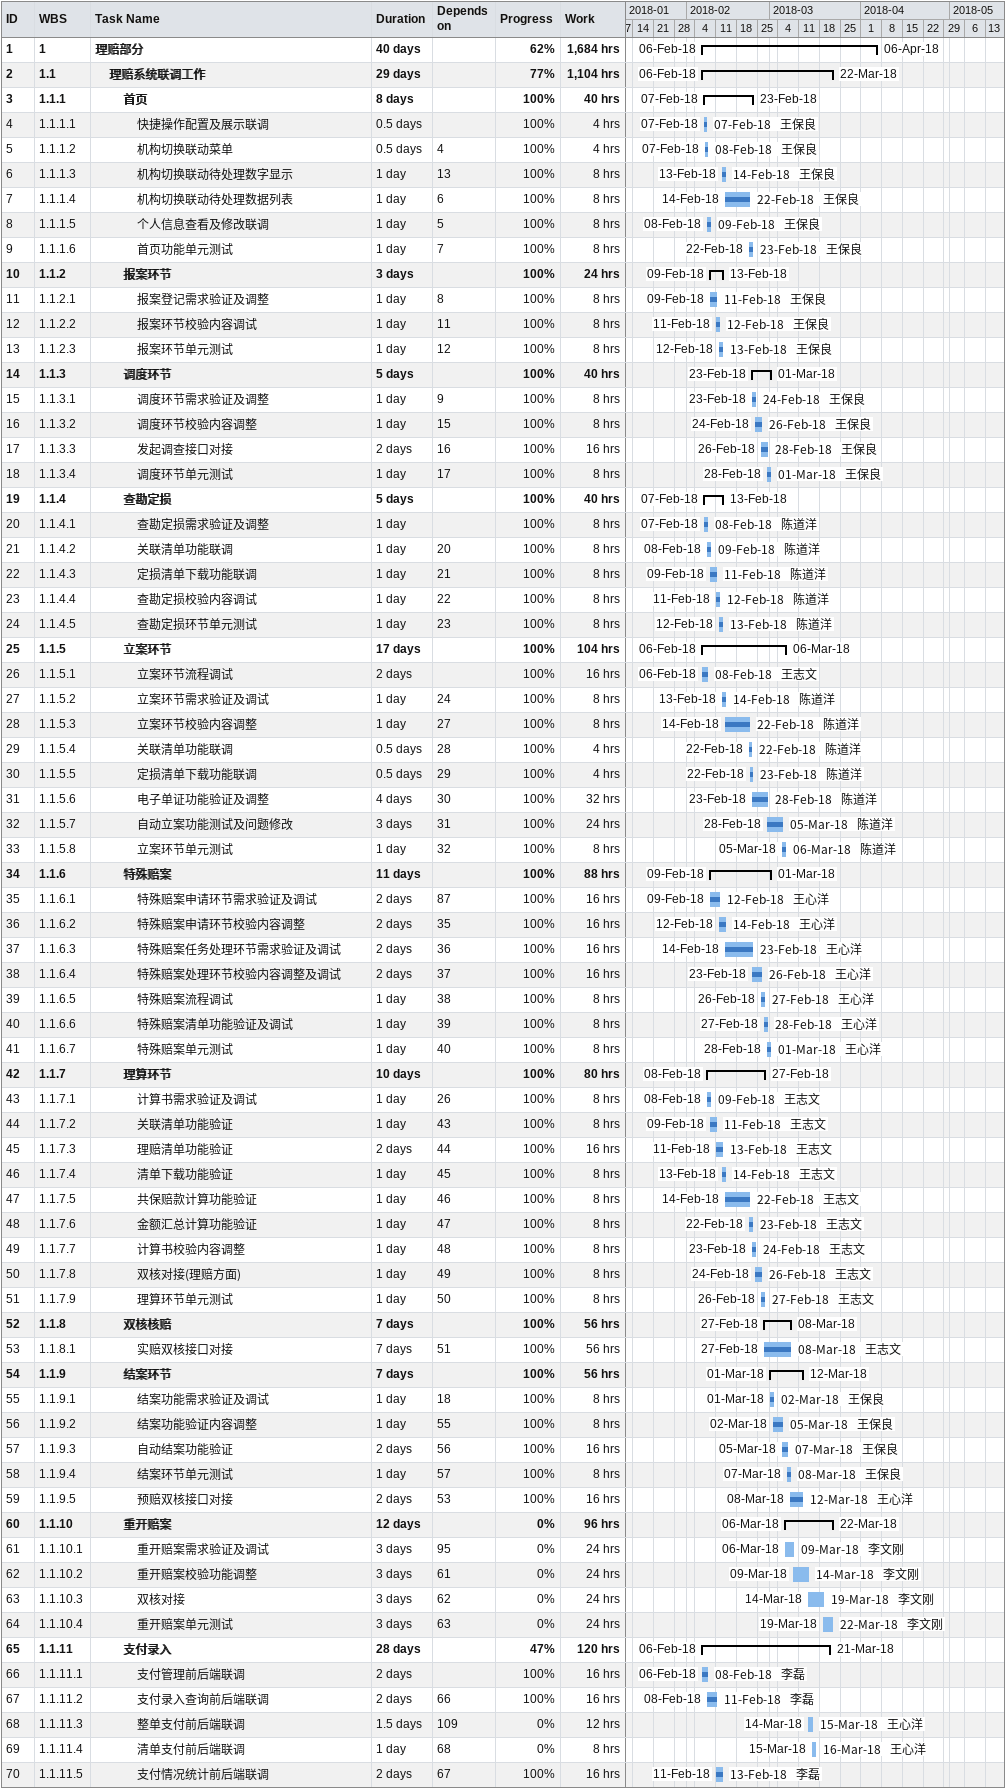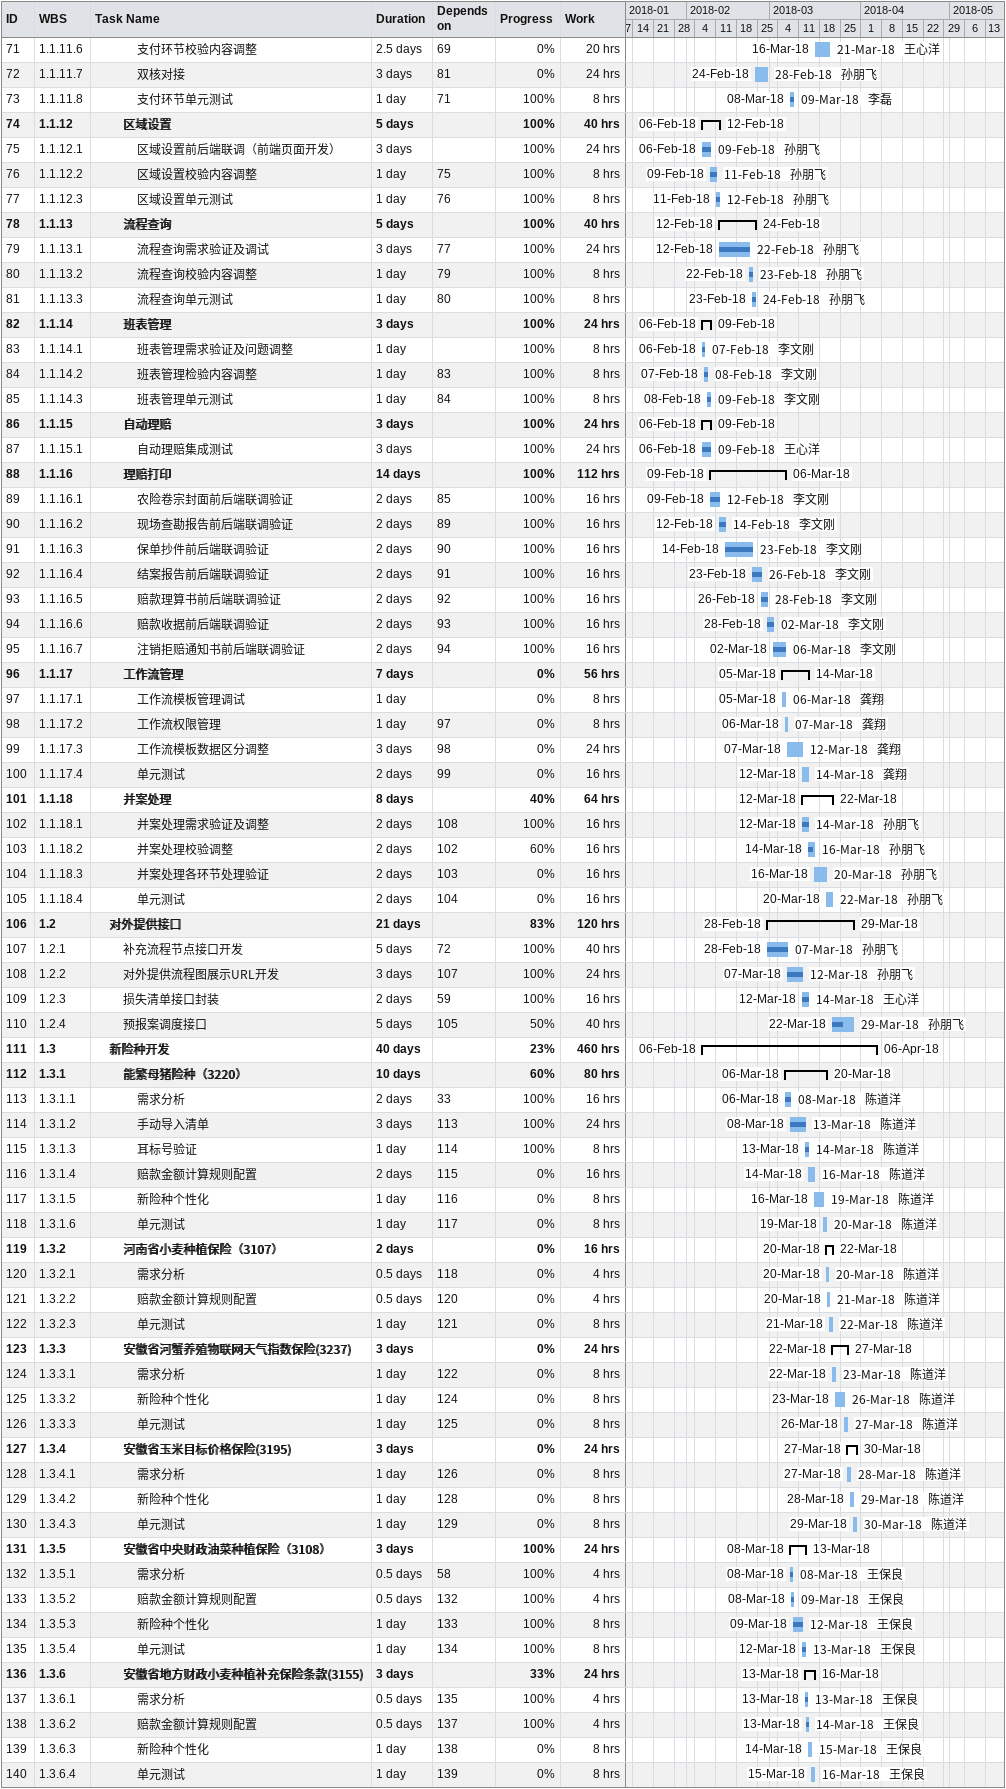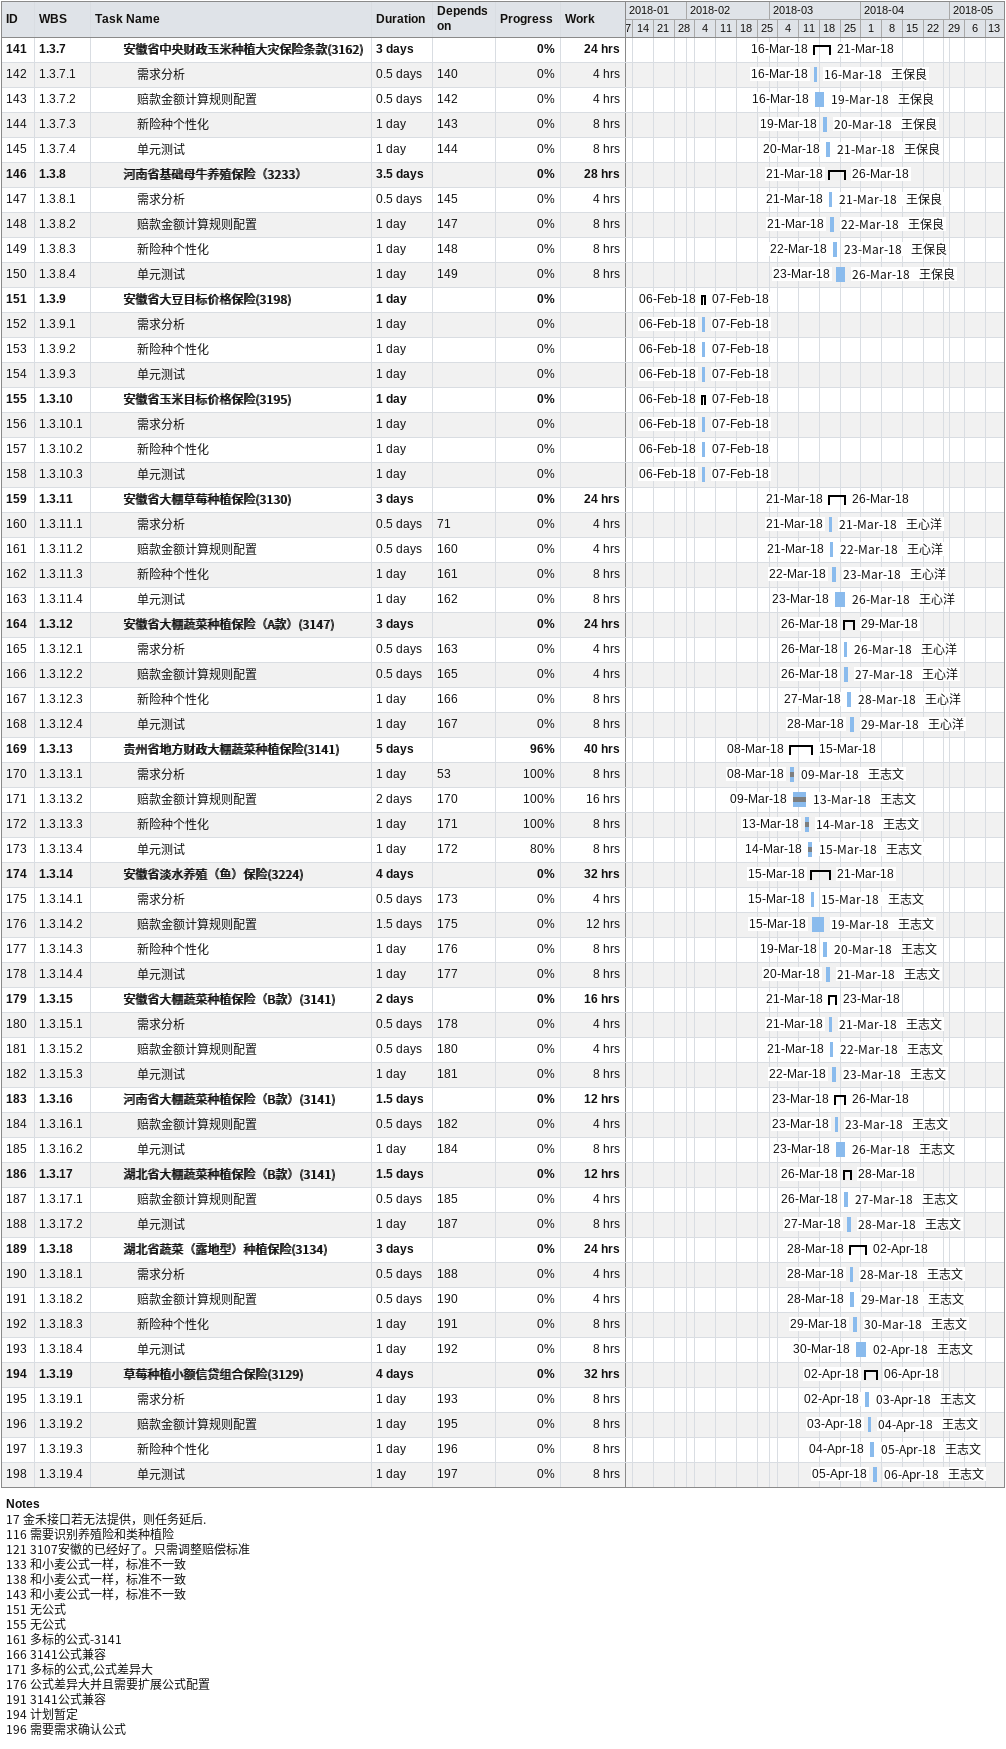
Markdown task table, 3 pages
| ID | WBS | Task | Duration | Start | Finish | Predecessors | Resources | % complete | Work (h) |
|---|---|---|---|---|---|---|---|---|---|
| 1 | 1 | **理赔部分** | 40d | 2018-02-06 | 2018-04-06 |  |  | 62 | 1684 |
| 2 | 1.1 | **理赔系统联调工作** | 29d | 2018-02-06 | 2018-03-22 |  |  | 77 | 1104 |
| 3 | 1.1.1 | **首页** | 8d | 2018-02-07 | 2018-02-23 |  |  | 100 | 40 |
| 4 | 1.1.1.1 | 快捷操作配置及展示联调 | 0.5d | 2018-02-07 | 2018-02-07 |  | 王保良 | 100 | 4 |
| 5 | 1.1.1.2 | 机构切换联动菜单 | 0.5d | 2018-02-07 | 2018-02-08 | 4 | 王保良 | 100 | 4 |
| 6 | 1.1.1.3 | 机构切换联动待处理数字显示 | 1d | 2018-02-13 | 2018-02-14 | 13 | 王保良 | 100 | 8 |
| 7 | 1.1.1.4 | 机构切换联动待处理数据列表 | 1d | 2018-02-14 | 2018-02-22 | 6 | 王保良 | 100 | 8 |
| 8 | 1.1.1.5 | 个人信息查看及修改联调 | 1d | 2018-02-08 | 2018-02-09 | 5 | 王保良 | 100 | 8 |
| 9 | 1.1.1.6 | 首页功能单元测试 | 1d | 2018-02-22 | 2018-02-23 | 7 | 王保良 | 100 | 8 |
| 10 | 1.1.2 | **报案环节** | 3d | 2018-02-09 | 2018-02-13 |  |  | 100 | 24 |
| 11 | 1.1.2.1 | 报案登记需求验证及调整 | 1d | 2018-02-09 | 2018-02-11 | 8 | 王保良 | 100 | 8 |
| 12 | 1.1.2.2 | 报案环节校验内容调试 | 1d | 2018-02-11 | 2018-02-12 | 11 | 王保良 | 100 | 8 |
| 13 | 1.1.2.3 | 报案环节单元测试 | 1d | 2018-02-12 | 2018-02-13 | 12 | 王保良 | 100 | 8 |
| 14 | 1.1.3 | **调度环节** | 5d | 2018-02-23 | 2018-03-01 |  |  | 100 | 40 |
| 15 | 1.1.3.1 | 调度环节需求验证及调整 | 1d | 2018-02-23 | 2018-02-24 | 9 | 王保良 | 100 | 8 |
| 16 | 1.1.3.2 | 调度环节校验内容调整 | 1d | 2018-02-24 | 2018-02-26 | 15 | 王保良 | 100 | 8 |
| 17 | 1.1.3.3 | 发起调查接口对接 | 2d | 2018-02-26 | 2018-02-28 | 16 | 王保良 | 100 | 16 |
| 18 | 1.1.3.4 | 调度环节单元测试 | 1d | 2018-02-28 | 2018-03-01 | 17 | 王保良 | 100 | 8 |
| 19 | 1.1.4 | **查勘定损** | 5d | 2018-02-07 | 2018-02-13 |  |  | 100 | 40 |
| 20 | 1.1.4.1 | 查勘定损需求验证及调整 | 1d | 2018-02-07 | 2018-02-08 |  | 陈道洋 | 100 | 8 |
| 21 | 1.1.4.2 | 关联清单功能联调 | 1d | 2018-02-08 | 2018-02-09 | 20 | 陈道洋 | 100 | 8 |
| 22 | 1.1.4.3 | 定损清单下载功能联调 | 1d | 2018-02-09 | 2018-02-11 | 21 | 陈道洋 | 100 | 8 |
| 23 | 1.1.4.4 | 查勘定损校验内容调试 | 1d | 2018-02-11 | 2018-02-12 | 22 | 陈道洋 | 100 | 8 |
| 24 | 1.1.4.5 | 查勘定损环节单元测试 | 1d | 2018-02-12 | 2018-02-13 | 23 | 陈道洋 | 100 | 8 |
| 25 | 1.1.5 | **立案环节** | 17d | 2018-02-06 | 2018-03-06 |  |  | 100 | 104 |
| 26 | 1.1.5.1 | 立案环节流程调试 | 2d | 2018-02-06 | 2018-02-08 |  | 王志文 | 100 | 16 |
| 27 | 1.1.5.2 | 立案环节需求验证及调试 | 1d | 2018-02-13 | 2018-02-14 | 24 | 陈道洋 | 100 | 8 |
| 28 | 1.1.5.3 | 立案环节校验内容调整 | 1d | 2018-02-14 | 2018-02-22 | 27 | 陈道洋 | 100 | 8 |
| 29 | 1.1.5.4 | 关联清单功能联调 | 0.5d | 2018-02-22 | 2018-02-22 | 28 | 陈道洋 | 100 | 4 |
| 30 | 1.1.5.5 | 定损清单下载功能联调 | 0.5d | 2018-02-22 | 2018-02-23 | 29 | 陈道洋 | 100 | 4 |
| 31 | 1.1.5.6 | 电子单证功能验证及调整 | 4d | 2018-02-23 | 2018-02-28 | 30 | 陈道洋 | 100 | 32 |
| 32 | 1.1.5.7 | 自动立案功能测试及问题修改 | 3d | 2018-02-28 | 2018-03-05 | 31 | 陈道洋 | 100 | 24 |
| 33 | 1.1.5.8 | 立案环节单元测试 | 1d | 2018-03-05 | 2018-03-06 | 32 | 陈道洋 | 100 | 8 |
| 34 | 1.1.6 | **特殊赔案** | 11d | 2018-02-09 | 2018-03-01 |  |  | 100 | 88 |
| 35 | 1.1.6.1 | 特殊赔案申请环节需求验证及调试 | 2d | 2018-02-09 | 2018-02-12 | 87 | 王心洋 | 100 | 16 |
| 36 | 1.1.6.2 | 特殊赔案申请环节校验内容调整 | 2d | 2018-02-12 | 2018-02-14 | 35 | 王心洋 | 100 | 16 |
| 37 | 1.1.6.3 | 特殊赔案任务处理环节需求验证及调试 | 2d | 2018-02-14 | 2018-02-23 | 36 | 王心洋 | 100 | 16 |
| 38 | 1.1.6.4 | 特殊赔案处理环节校验内容调整及调试 | 2d | 2018-02-23 | 2018-02-26 | 37 | 王心洋 | 100 | 16 |
| 39 | 1.1.6.5 | 特殊赔案流程调试 | 1d | 2018-02-26 | 2018-02-27 | 38 | 王心洋 | 100 | 8 |
| 40 | 1.1.6.6 | 特殊赔案清单功能验证及调试 | 1d | 2018-02-27 | 2018-02-28 | 39 | 王心洋 | 100 | 8 |
| 41 | 1.1.6.7 | 特殊赔案单元测试 | 1d | 2018-02-28 | 2018-03-01 | 40 | 王心洋 | 100 | 8 |
| 42 | 1.1.7 | **理算环节** | 10d | 2018-02-08 | 2018-02-27 |  |  | 100 | 80 |
| 43 | 1.1.7.1 | 计算书需求验证及调试 | 1d | 2018-02-08 | 2018-02-09 | 26 | 王志文 | 100 | 8 |
| 44 | 1.1.7.2 | 关联清单功能验证 | 1d | 2018-02-09 | 2018-02-11 | 43 | 王志文 | 100 | 8 |
| 45 | 1.1.7.3 | 理赔清单功能验证 | 2d | 2018-02-11 | 2018-02-13 | 44 | 王志文 | 100 | 16 |
| 46 | 1.1.7.4 | 清单下载功能验证 | 1d | 2018-02-13 | 2018-02-14 | 45 | 王志文 | 100 | 8 |
| 47 | 1.1.7.5 | 共保赔款计算功能验证 | 1d | 2018-02-14 | 2018-02-22 | 46 | 王志文 | 100 | 8 |
| 48 | 1.1.7.6 | 金额汇总计算功能验证 | 1d | 2018-02-22 | 2018-02-23 | 47 | 王志文 | 100 | 8 |
| 49 | 1.1.7.7 | 计算书校验内容调整 | 1d | 2018-02-23 | 2018-02-24 | 48 | 王志文 | 100 | 8 |
| 50 | 1.1.7.8 | 双核对接(理赔方面) | 1d | 2018-02-24 | 2018-02-26 | 49 | 王志文 | 100 | 8 |
| 51 | 1.1.7.9 | 理算环节单元测试 | 1d | 2018-02-26 | 2018-02-27 | 50 | 王志文 | 100 | 8 |
| 52 | 1.1.8 | **双核核赔** | 7d | 2018-02-27 | 2018-03-08 |  |  | 100 | 56 |
| 53 | 1.1.8.1 | 实赔双核接口对接 | 7d | 2018-02-27 | 2018-03-08 | 51 | 王志文 | 100 | 56 |
| 54 | 1.1.9 | **结案环节** | 7d | 2018-03-01 | 2018-03-12 |  |  | 100 | 56 |
| 55 | 1.1.9.1 | 结案功能需求验证及调试 | 1d | 2018-03-01 | 2018-03-02 | 18 | 王保良 | 100 | 8 |
| 56 | 1.1.9.2 | 结案功能验证内容调整 | 1d | 2018-03-02 | 2018-03-05 | 55 | 王保良 | 100 | 8 |
| 57 | 1.1.9.3 | 自动结案功能验证 | 2d | 2018-03-05 | 2018-03-07 | 56 | 王保良 | 100 | 16 |
| 58 | 1.1.9.4 | 结案环节单元测试 | 1d | 2018-03-07 | 2018-03-08 | 57 | 王保良 | 100 | 8 |
| 59 | 1.1.9.5 | 预赔双核接口对接 | 2d | 2018-03-08 | 2018-03-12 | 53 | 王心洋 | 100 | 16 |
| 60 | 1.1.10 | **重开赔案** | 12d | 2018-03-06 | 2018-03-22 |  |  | 0 | 96 |
| 61 | 1.1.10.1 | 重开赔案需求验证及调试 | 3d | 2018-03-06 | 2018-03-09 | 95 | 李文刚 | 0 | 24 |
| 62 | 1.1.10.2 | 重开赔案校验功能调整 | 3d | 2018-03-09 | 2018-03-14 | 61 | 李文刚 | 0 | 24 |
| 63 | 1.1.10.3 | 双核对接 | 3d | 2018-03-14 | 2018-03-19 | 62 | 李文刚 | 0 | 24 |
| 64 | 1.1.10.4 | 重开赔案单元测试 | 3d | 2018-03-19 | 2018-03-22 | 63 | 李文刚 | 0 | 24 |
| 65 | 1.1.11 | **支付录入** | 28d | 2018-02-06 | 2018-03-21 |  |  | 47 | 120 |
| 66 | 1.1.11.1 | 支付管理前后端联调 | 2d | 2018-02-06 | 2018-02-08 |  | 李磊 | 100 | 16 |
| 67 | 1.1.11.2 | 支付录入查询前后端联调 | 2d | 2018-02-08 | 2018-02-11 | 66 | 李磊 | 100 | 16 |
| 68 | 1.1.11.3 | 整单支付前后端联调 | 1.5d | 2018-03-14 | 2018-03-15 | 109 | 王心洋 | 0 | 12 |
| 69 | 1.1.11.4 | 清单支付前后端联调 | 1d | 2018-03-15 | 2018-03-16 | 68 | 王心洋 | 0 | 8 |
| 70 | 1.1.11.5 | 支付情况统计前后端联调 | 2d | 2018-02-11 | 2018-02-13 | 67 | 李磊 | 100 | 16 |
| 71 | 1.1.11.6 | 支付环节校验内容调整 | 2.5d | 2018-03-16 | 2018-03-21 | 69 | 王心洋 | 0 | 20 |
| 72 | 1.1.11.7 | 双核对接 | 3d | 2018-02-24 | 2018-02-28 | 81 | 孙朋飞 | 0 | 24 |
| 73 | 1.1.11.8 | 支付环节单元测试 | 1d | 2018-03-08 | 2018-03-09 | 71 | 李磊 | 100 | 8 |
| 74 | 1.1.12 | **区域设置** | 5d | 2018-02-06 | 2018-02-12 |  |  | 100 | 40 |
| 75 | 1.1.12.1 | 区域设置前后端联调（前端页面开发） | 3d | 2018-02-06 | 2018-02-09 |  | 孙朋飞 | 100 | 24 |
| 76 | 1.1.12.2 | 区域设置校验内容调整 | 1d | 2018-02-09 | 2018-02-11 | 75 | 孙朋飞 | 100 | 8 |
| 77 | 1.1.12.3 | 区域设置单元测试 | 1d | 2018-02-11 | 2018-02-12 | 76 | 孙朋飞 | 100 | 8 |
| 78 | 1.1.13 | **流程查询** | 5d | 2018-02-12 | 2018-02-24 |  |  | 100 | 40 |
| 79 | 1.1.13.1 | 流程查询需求验证及调试 | 3d | 2018-02-12 | 2018-02-22 | 77 | 孙朋飞 | 100 | 24 |
| 80 | 1.1.13.2 | 流程查询校验内容调整 | 1d | 2018-02-22 | 2018-02-23 | 79 | 孙朋飞 | 100 | 8 |
| 81 | 1.1.13.3 | 流程查询单元测试 | 1d | 2018-02-23 | 2018-02-24 | 80 | 孙朋飞 | 100 | 8 |
| 82 | 1.1.14 | **班表管理** | 3d | 2018-02-06 | 2018-02-09 |  |  | 100 | 24 |
| 83 | 1.1.14.1 | 班表管理需求验证及问题调整 | 1d | 2018-02-06 | 2018-02-07 |  | 李文刚 | 100 | 8 |
| 84 | 1.1.14.2 | 班表管理检验内容调整 | 1d | 2018-02-07 | 2018-02-08 | 83 | 李文刚 | 100 | 8 |
| 85 | 1.1.14.3 | 班表管理单元测试 | 1d | 2018-02-08 | 2018-02-09 | 84 | 李文刚 | 100 | 8 |
| 86 | 1.1.15 | **自动理赔** | 3d | 2018-02-06 | 2018-02-09 |  |  | 100 | 24 |
| 87 | 1.1.15.1 | 自动理赔集成测试 | 3d | 2018-02-06 | 2018-02-09 |  | 王心洋 | 100 | 24 |
| 88 | 1.1.16 | **理赔打印** | 14d | 2018-02-09 | 2018-03-06 |  |  | 100 | 112 |
| 89 | 1.1.16.1 | 农险卷宗封面前后端联调验证 | 2d | 2018-02-09 | 2018-02-12 | 85 | 李文刚 | 100 | 16 |
| 90 | 1.1.16.2 | 现场查勘报告前后端联调验证 | 2d | 2018-02-12 | 2018-02-14 | 89 | 李文刚 | 100 | 16 |
| 91 | 1.1.16.3 | 保单抄件前后端联调验证 | 2d | 2018-02-14 | 2018-02-23 | 90 | 李文刚 | 100 | 16 |
| 92 | 1.1.16.4 | 结案报告前后端联调验证 | 2d | 2018-02-23 | 2018-02-26 | 91 | 李文刚 | 100 | 16 |
| 93 | 1.1.16.5 | 赔款理算书前后端联调验证 | 2d | 2018-02-26 | 2018-02-28 | 92 | 李文刚 | 100 | 16 |
| 94 | 1.1.16.6 | 赔款收据前后端联调验证 | 2d | 2018-02-28 | 2018-03-02 | 93 | 李文刚 | 100 | 16 |
| 95 | 1.1.16.7 | 注销拒赔通知书前后端联调验证 | 2d | 2018-03-02 | 2018-03-06 | 94 | 李文刚 | 100 | 16 |
| 96 | 1.1.17 | **工作流管理** | 7d | 2018-03-05 | 2018-03-14 |  |  | 0 | 56 |
| 97 | 1.1.17.1 | 工作流模板管理调试 | 1d | 2018-03-05 | 2018-03-06 |  | 龚翔 | 0 | 8 |
| 98 | 1.1.17.2 | 工作流权限管理 | 1d | 2018-03-06 | 2018-03-07 | 97 | 龚翔 | 0 | 8 |
| 99 | 1.1.17.3 | 工作流模板数据区分调整 | 3d | 2018-03-07 | 2018-03-12 | 98 | 龚翔 | 0 | 24 |
| 100 | 1.1.17.4 | 单元测试 | 2d | 2018-03-12 | 2018-03-14 | 99 | 龚翔 | 0 | 16 |
| 101 | 1.1.18 | **并案处理** | 8d | 2018-03-12 | 2018-03-22 |  |  | 40 | 64 |
| 102 | 1.1.18.1 | 并案处理需求验证及调整 | 2d | 2018-03-12 | 2018-03-14 | 108 | 孙朋飞 | 100 | 16 |
| 103 | 1.1.18.2 | 并案处理校验调整 | 2d | 2018-03-14 | 2018-03-16 | 102 | 孙朋飞 | 60 | 16 |
| 104 | 1.1.18.3 | 并案处理各环节处理验证 | 2d | 2018-03-16 | 2018-03-20 | 103 | 孙朋飞 | 0 | 16 |
| 105 | 1.1.18.4 | 单元测试 | 2d | 2018-03-20 | 2018-03-22 | 104 | 孙朋飞 | 0 | 16 |
| 106 | 1.2 | **对外提供接口** | 21d | 2018-02-28 | 2018-03-29 |  |  | 83 | 120 |
| 107 | 1.2.1 | 补充流程节点接口开发 | 5d | 2018-02-28 | 2018-03-07 | 72 | 孙朋飞 | 100 | 40 |
| 108 | 1.2.2 | 对外提供流程图展示URL开发 | 3d | 2018-03-07 | 2018-03-12 | 107 | 孙朋飞 | 100 | 24 |
| 109 | 1.2.3 | 损失清单接口封装 | 2d | 2018-03-12 | 2018-03-14 | 59 | 王心洋 | 100 | 16 |
| 110 | 1.2.4 | 预报案调度接口 | 5d | 2018-03-22 | 2018-03-29 | 105 | 孙朋飞 | 50 | 40 |
| 111 | 1.3 | **新险种开发** | 40d | 2018-02-06 | 2018-04-06 |  |  | 23 | 460 |
| 112 | 1.3.1 | **能繁母猪险种（3220）** | 10d | 2018-03-06 | 2018-03-20 |  |  | 60 | 80 |
| 113 | 1.3.1.1 | 需求分析 | 2d | 2018-03-06 | 2018-03-08 | 33 | 陈道洋 | 100 | 16 |
| 114 | 1.3.1.2 | 手动导入清单 | 3d | 2018-03-08 | 2018-03-13 | 113 | 陈道洋 | 100 | 24 |
| 115 | 1.3.1.3 | 耳标号验证 | 1d | 2018-03-13 | 2018-03-14 | 114 | 陈道洋 | 100 | 8 |
| 116 | 1.3.1.4 | 赔款金额计算规则配置 | 2d | 2018-03-14 | 2018-03-16 | 115 | 陈道洋 | 0 | 16 |
| 117 | 1.3.1.5 | 新险种个性化 | 1d | 2018-03-16 | 2018-03-19 | 116 | 陈道洋 | 0 | 8 |
| 118 | 1.3.1.6 | 单元测试 | 1d | 2018-03-19 | 2018-03-20 | 117 | 陈道洋 | 0 | 8 |
| 119 | 1.3.2 | **河南省小麦种植保险（3107）** | 2d | 2018-03-20 | 2018-03-22 |  |  | 0 | 16 |
| 120 | 1.3.2.1 | 需求分析 | 0.5d | 2018-03-20 | 2018-03-20 | 118 | 陈道洋 | 0 | 4 |
| 121 | 1.3.2.2 | 赔款金额计算规则配置 | 0.5d | 2018-03-20 | 2018-03-21 | 120 | 陈道洋 | 0 | 4 |
| 122 | 1.3.2.3 | 单元测试 | 1d | 2018-03-21 | 2018-03-22 | 121 | 陈道洋 | 0 | 8 |
| 123 | 1.3.3 | **安徽省河蟹养殖物联网天气指数保险(3237)** | 3d | 2018-03-22 | 2018-03-27 |  |  | 0 | 24 |
| 124 | 1.3.3.1 | 需求分析 | 1d | 2018-03-22 | 2018-03-23 | 122 | 陈道洋 | 0 | 8 |
| 125 | 1.3.3.2 | 新险种个性化 | 1d | 2018-03-23 | 2018-03-26 | 124 | 陈道洋 | 0 | 8 |
| 126 | 1.3.3.3 | 单元测试 | 1d | 2018-03-26 | 2018-03-27 | 125 | 陈道洋 | 0 | 8 |
| 127 | 1.3.4 | **安徽省玉米目标价格保险(3195)** | 3d | 2018-03-27 | 2018-03-30 |  |  | 0 | 24 |
| 128 | 1.3.4.1 | 需求分析 | 1d | 2018-03-27 | 2018-03-28 | 126 | 陈道洋 | 0 | 8 |
| 129 | 1.3.4.2 | 新险种个性化 | 1d | 2018-03-28 | 2018-03-29 | 128 | 陈道洋 | 0 | 8 |
| 130 | 1.3.4.3 | 单元测试 | 1d | 2018-03-29 | 2018-03-30 | 129 | 陈道洋 | 0 | 8 |
| 131 | 1.3.5 | **安徽省中央财政油菜种植保险（3108）** | 3d | 2018-03-08 | 2018-03-13 |  |  | 100 | 24 |
| 132 | 1.3.5.1 | 需求分析 | 0.5d | 2018-03-08 | 2018-03-08 | 58 | 王保良 | 100 | 4 |
| 133 | 1.3.5.2 | 赔款金额计算规则配置 | 0.5d | 2018-03-08 | 2018-03-09 | 132 | 王保良 | 100 | 4 |
| 134 | 1.3.5.3 | 新险种个性化 | 1d | 2018-03-09 | 2018-03-12 | 133 | 王保良 | 100 | 8 |
| 135 | 1.3.5.4 | 单元测试 | 1d | 2018-03-12 | 2018-03-13 | 134 | 王保良 | 100 | 8 |
| 136 | 1.3.6 | **安徽省地方财政小麦种植补充保险条款(3155)** | 3d | 2018-03-13 | 2018-03-16 |  |  | 33 | 24 |
| 137 | 1.3.6.1 | 需求分析 | 0.5d | 2018-03-13 | 2018-03-13 | 135 | 王保良 | 100 | 4 |
| 138 | 1.3.6.2 | 赔款金额计算规则配置 | 0.5d | 2018-03-13 | 2018-03-14 | 137 | 王保良 | 100 | 4 |
| 139 | 1.3.6.3 | 新险种个性化 | 1d | 2018-03-14 | 2018-03-15 | 138 | 王保良 | 0 | 8 |
| 140 | 1.3.6.4 | 单元测试 | 1d | 2018-03-15 | 2018-03-16 | 139 | 王保良 | 0 | 8 |
| 141 | 1.3.7 | **安徽省中央财政玉米种植大灾保险条款(3162)** | 3d | 2018-03-16 | 2018-03-21 |  |  | 0 | 24 |
| 142 | 1.3.7.1 | 需求分析 | 0.5d | 2018-03-16 | 2018-03-16 | 140 | 王保良 | 0 | 4 |
| 143 | 1.3.7.2 | 赔款金额计算规则配置 | 0.5d | 2018-03-16 | 2018-03-19 | 142 | 王保良 | 0 | 4 |
| 144 | 1.3.7.3 | 新险种个性化 | 1d | 2018-03-19 | 2018-03-20 | 143 | 王保良 | 0 | 8 |
| 145 | 1.3.7.4 | 单元测试 | 1d | 2018-03-20 | 2018-03-21 | 144 | 王保良 | 0 | 8 |
| 146 | 1.3.8 | **河南省基础母牛养殖保险（3233）** | 3.5d | 2018-03-21 | 2018-03-26 |  |  | 0 | 28 |
| 147 | 1.3.8.1 | 需求分析 | 0.5d | 2018-03-21 | 2018-03-21 | 145 | 王保良 | 0 | 4 |
| 148 | 1.3.8.2 | 赔款金额计算规则配置 | 1d | 2018-03-21 | 2018-03-22 | 147 | 王保良 | 0 | 8 |
| 149 | 1.3.8.3 | 新险种个性化 | 1d | 2018-03-22 | 2018-03-23 | 148 | 王保良 | 0 | 8 |
| 150 | 1.3.8.4 | 单元测试 | 1d | 2018-03-23 | 2018-03-26 | 149 | 王保良 | 0 | 8 |
| 151 | 1.3.9 | **安徽省大豆目标价格保险(3198)** | 1d | 2018-02-06 | 2018-02-07 |  |  | 0 |  |
| 152 | 1.3.9.1 | 需求分析 | 1d | 2018-02-06 | 2018-02-07 |  |  | 0 |  |
| 153 | 1.3.9.2 | 新险种个性化 | 1d | 2018-02-06 | 2018-02-07 |  |  | 0 |  |
| 154 | 1.3.9.3 | 单元测试 | 1d | 2018-02-06 | 2018-02-07 |  |  | 0 |  |
| 155 | 1.3.10 | **安徽省玉米目标价格保险(3195)** | 1d | 2018-02-06 | 2018-02-07 |  |  | 0 |  |
| 156 | 1.3.10.1 | 需求分析 | 1d | 2018-02-06 | 2018-02-07 |  |  | 0 |  |
| 157 | 1.3.10.2 | 新险种个性化 | 1d | 2018-02-06 | 2018-02-07 |  |  | 0 |  |
| 158 | 1.3.10.3 | 单元测试 | 1d | 2018-02-06 | 2018-02-07 |  |  | 0 |  |
| 159 | 1.3.11 | **安徽省大棚草莓种植保险(3130)** | 3d | 2018-03-21 | 2018-03-26 |  |  | 0 | 24 |
| 160 | 1.3.11.1 | 需求分析 | 0.5d | 2018-03-21 | 2018-03-21 | 71 | 王心洋 | 0 | 4 |
| 161 | 1.3.11.2 | 赔款金额计算规则配置 | 0.5d | 2018-03-21 | 2018-03-22 | 160 | 王心洋 | 0 | 4 |
| 162 | 1.3.11.3 | 新险种个性化 | 1d | 2018-03-22 | 2018-03-23 | 161 | 王心洋 | 0 | 8 |
| 163 | 1.3.11.4 | 单元测试 | 1d | 2018-03-23 | 2018-03-26 | 162 | 王心洋 | 0 | 8 |
| 164 | 1.3.12 | **安徽省大棚蔬菜种植保险（A款）(3147)** | 3d | 2018-03-26 | 2018-03-29 |  |  | 0 | 24 |
| 165 | 1.3.12.1 | 需求分析 | 0.5d | 2018-03-26 | 2018-03-26 | 163 | 王心洋 | 0 | 4 |
| 166 | 1.3.12.2 | 赔款金额计算规则配置 | 0.5d | 2018-03-26 | 2018-03-27 | 165 | 王心洋 | 0 | 4 |
| 167 | 1.3.12.3 | 新险种个性化 | 1d | 2018-03-27 | 2018-03-28 | 166 | 王心洋 | 0 | 8 |
| 168 | 1.3.12.4 | 单元测试 | 1d | 2018-03-28 | 2018-03-29 | 167 | 王心洋 | 0 | 8 |
| 169 | 1.3.13 | **贵州省地方财政大棚蔬菜种植保险(3141)** | 5d | 2018-03-08 | 2018-03-15 |  |  | 96 | 40 |
| 170 | 1.3.13.1 | 需求分析 | 1d | 2018-03-08 | 2018-03-09 | 53 | 王志文 | 100 | 8 |
| 171 | 1.3.13.2 | 赔款金额计算规则配置 | 2d | 2018-03-09 | 2018-03-13 | 170 | 王志文 | 100 | 16 |
| 172 | 1.3.13.3 | 新险种个性化 | 1d | 2018-03-13 | 2018-03-14 | 171 | 王志文 | 100 | 8 |
| 173 | 1.3.13.4 | 单元测试 | 1d | 2018-03-14 | 2018-03-15 | 172 | 王志文 | 80 | 8 |
| 174 | 1.3.14 | **安徽省淡水养殖（鱼）保险(3224)** | 4d | 2018-03-15 | 2018-03-21 |  |  | 0 | 32 |
| 175 | 1.3.14.1 | 需求分析 | 0.5d | 2018-03-15 | 2018-03-15 | 173 | 王志文 | 0 | 4 |
| 176 | 1.3.14.2 | 赔款金额计算规则配置 | 1.5d | 2018-03-15 | 2018-03-19 | 175 | 王志文 | 0 | 12 |
| 177 | 1.3.14.3 | 新险种个性化 | 1d | 2018-03-19 | 2018-03-20 | 176 | 王志文 | 0 | 8 |
| 178 | 1.3.14.4 | 单元测试 | 1d | 2018-03-20 | 2018-03-21 | 177 | 王志文 | 0 | 8 |
| 179 | 1.3.15 | **安徽省大棚蔬菜种植保险（B款）(3141)** | 2d | 2018-03-21 | 2018-03-23 |  |  | 0 | 16 |
| 180 | 1.3.15.1 | 需求分析 | 0.5d | 2018-03-21 | 2018-03-21 | 178 | 王志文 | 0 | 4 |
| 181 | 1.3.15.2 | 赔款金额计算规则配置 | 0.5d | 2018-03-21 | 2018-03-22 | 180 | 王志文 | 0 | 4 |
| 182 | 1.3.15.3 | 单元测试 | 1d | 2018-03-22 | 2018-03-23 | 181 | 王志文 | 0 | 8 |
| 183 | 1.3.16 | **河南省大棚蔬菜种植保险（B款）(3141)** | 1.5d | 2018-03-23 | 2018-03-26 |  |  | 0 | 12 |
| 184 | 1.3.16.1 | 赔款金额计算规则配置 | 0.5d | 2018-03-23 | 2018-03-23 | 182 | 王志文 | 0 | 4 |
| 185 | 1.3.16.2 | 单元测试 | 1d | 2018-03-23 | 2018-03-26 | 184 | 王志文 | 0 | 8 |
| 186 | 1.3.17 | **湖北省大棚蔬菜种植保险（B款）(3141)** | 1.5d | 2018-03-26 | 2018-03-28 |  |  | 0 | 12 |
| 187 | 1.3.17.1 | 赔款金额计算规则配置 | 0.5d | 2018-03-26 | 2018-03-27 | 185 | 王志文 | 0 | 4 |
| 188 | 1.3.17.2 | 单元测试 | 1d | 2018-03-27 | 2018-03-28 | 187 | 王志文 | 0 | 8 |
| 189 | 1.3.18 | **湖北省蔬菜（露地型）种植保险(3134)** | 3d | 2018-03-28 | 2018-04-02 |  |  | 0 | 24 |
| 190 | 1.3.18.1 | 需求分析 | 0.5d | 2018-03-28 | 2018-03-28 | 188 | 王志文 | 0 | 4 |
| 191 | 1.3.18.2 | 赔款金额计算规则配置 | 0.5d | 2018-03-28 | 2018-03-29 | 190 | 王志文 | 0 | 4 |
| 192 | 1.3.18.3 | 新险种个性化 | 1d | 2018-03-29 | 2018-03-30 | 191 | 王志文 | 0 | 8 |
| 193 | 1.3.18.4 | 单元测试 | 1d | 2018-03-30 | 2018-04-02 | 192 | 王志文 | 0 | 8 |
| 194 | 1.3.19 | **草莓种植小额信贷组合保险(3129)** | 4d | 2018-04-02 | 2018-04-06 |  |  | 0 | 32 |
| 195 | 1.3.19.1 | 需求分析 | 1d | 2018-04-02 | 2018-04-03 | 193 | 王志文 | 0 | 8 |
| 196 | 1.3.19.2 | 赔款金额计算规则配置 | 1d | 2018-04-03 | 2018-04-04 | 195 | 王志文 | 0 | 8 |
| 197 | 1.3.19.3 | 新险种个性化 | 1d | 2018-04-04 | 2018-04-05 | 196 | 王志文 | 0 | 8 |
| 198 | 1.3.19.4 | 单元测试 | 1d | 2018-04-05 | 2018-04-06 | 197 | 王志文 | 0 | 8 |

Notes
- 17: 金禾接口若无法提供，则任务延后.
- 116: 需要识别养殖险和类种植险
- 121: 3107安徽的已经好了。只需调整赔偿标准
- 133: 和小麦公式一样，标准不一致
- 138: 和小麦公式一样，标准不一致
- 143: 和小麦公式一样，标准不一致
- 151: 无公式
- 155: 无公式
- 161: 多标的公式-3141
- 166: 3141公式兼容
- 171: 多标的公式,公式差异大
- 176: 公式差异大并且需要扩展公式配置
- 191: 3141公式兼容
- 194: 计划暂定
- 196: 需要需求确认公式
